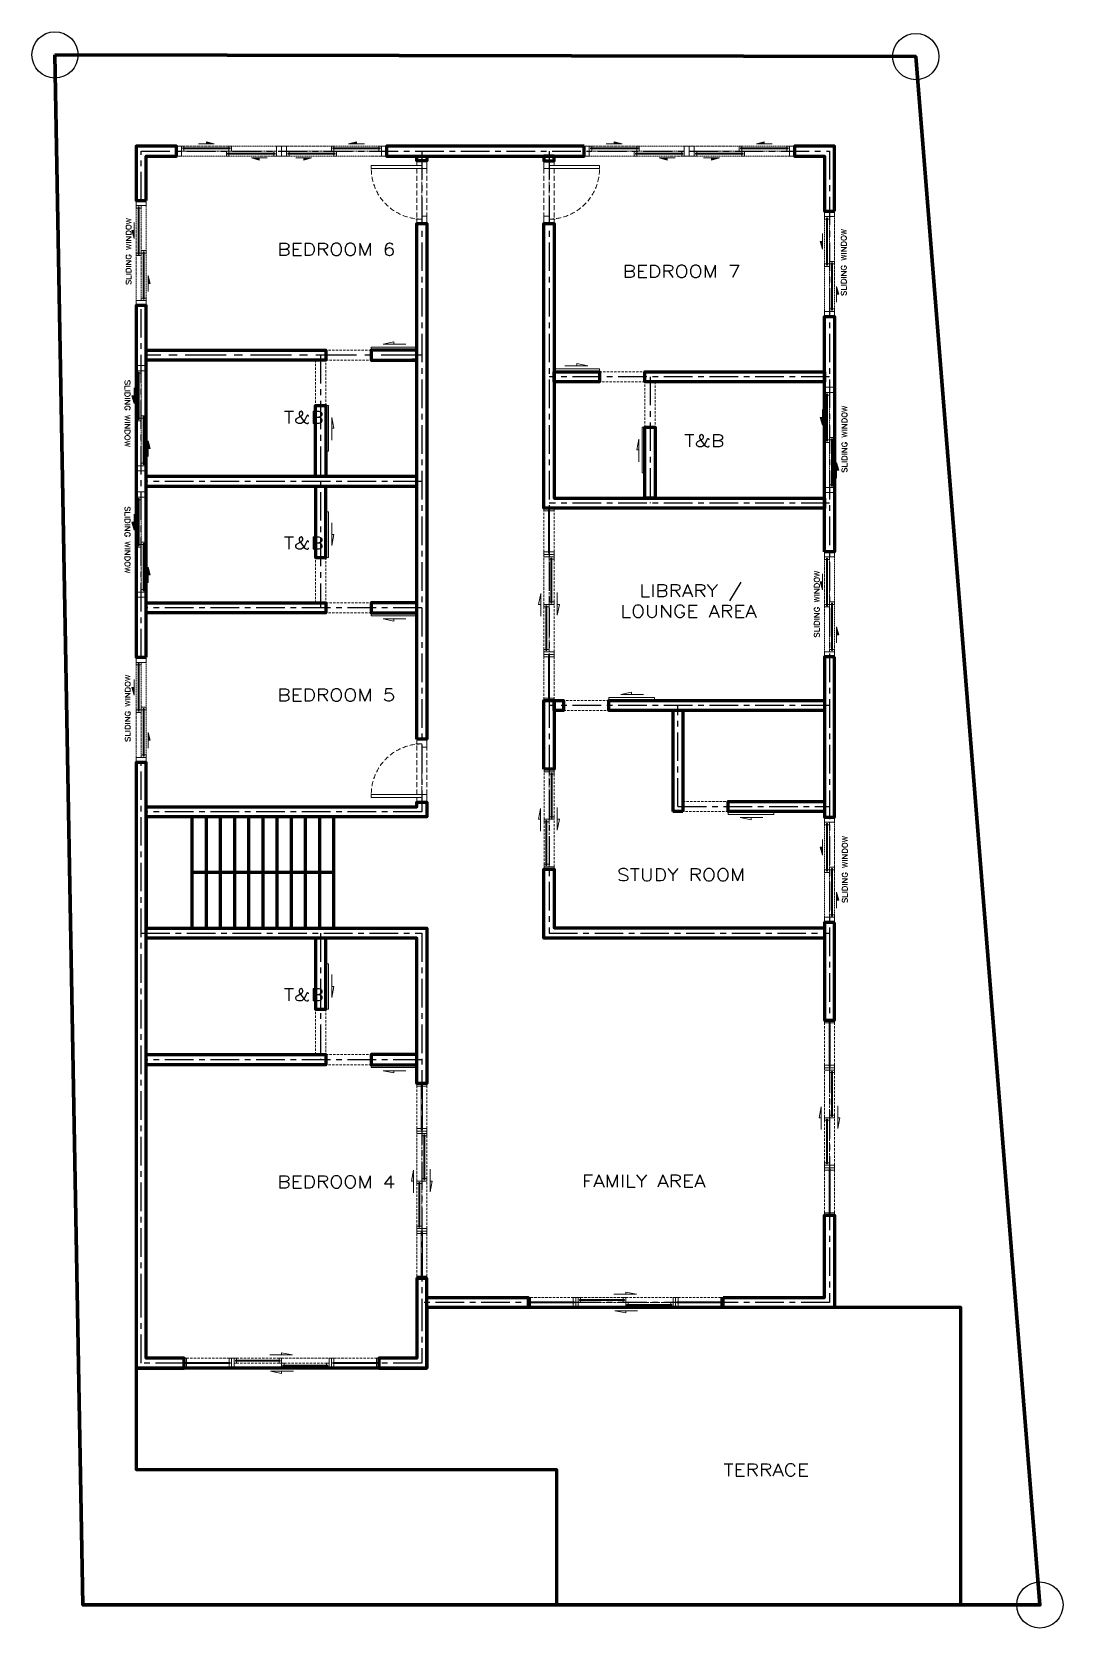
# Model space of a CAD drawing. Header units: millimetres. Extents: x 1087 to 3227, y -18 to 1224.
# Drawn here: x 2424 to 3227, y -18 to 1224 of the extents above; entities that cross this region are included whole.
import ezdxf

# ---------------------------------------------------------------- set-up
doc = ezdxf.new("R2010")
doc.units = ezdxf.units.MM
for name, pattern in [('CENTER', [50.8, 31.75, -6.35, 6.35, -6.35]), ('HIDDEN', [9.525, 6.35, -3.175]), ('HIDDEN2', [4.7625, 3.175, -1.5875])]:
    doc.linetypes.add(name, pattern=pattern)
for name, color, linetype, lineweight in [('DOOR', 1, 'Continuous', 20), ('FLOORING', 33, 'Continuous', 13), ('PERIMETER', 4, 'Continuous', 80), ('STAIRS', 8, 'Continuous', 70), ('TEXT', 9, 'Continuous', 15), ('WALL', 2, 'Continuous', 70), ('WINDOW', 153, 'Continuous', 20)]:
    doc.layers.add(name, color=color, linetype=linetype, lineweight=lineweight)
doc.styles.get("Standard").update_dxf_attribs({"font": 'arial.ttf'})

# ---------------------------------------------------------------- blocks, each defined once
blk = doc.blocks.new('4-PANEL SLIDING DOOR')
at = {"layer": 'DOOR', "linetype": 'HIDDEN', "ltscale": 0.3}
for p, q in [((38.9, 0.6), (75.9, 0.6)), ((75.9, 8.4), (112.9, 8.4)), ((77.8, 0.6), (111, 0.6))]:
    blk.add_line(p, q, dxfattribs=at)
at = {"layer": 'DOOR'}
for points in [[(38.9, 8.4), (37, 8.4), (37, 0.6), (38.9, 0.6)], [(38.9, 8.4), (40.8, 8.4), (40.8, 6.9), (39.9, 6.9), (39.9, 6.1), (40.8, 6.1), (40.8, 4.5), (38.9, 4.5)], [(39.9, 6.9), (74.9, 6.9), (74.9, 6.1), (39.9, 6.1)], [(75.9, 8.4), (74, 8.4), (74, 6.9), (74.9, 6.9), (74.9, 6.1), (74, 6.1), (74, 4.5), (75.9, 4.5)], [(75.9, 4.5), (77.8, 4.5), (77.8, 2.9), (76.9, 2.9), (76.9, 2.1), (77.8, 2.1), (77.8, 0.6), (75.9, 0.6)], [(76.9, 2.9), (111.9, 2.9), (111.9, 2.1), (76.9, 2.1)], [(112.9, 4.5), (111, 4.5), (111, 2.9), (111.9, 2.9), (111.9, 2.1), (111, 2.1), (111, 0.6), (112.9, 0.6)], [(114.8, 8.4), (112.9, 8.4), (112.9, 0.6), (114.8, 0.6)]]:
    blk.add_lwpolyline(points, close=True, dxfattribs=at)
at = {"layer": 'DOOR', "linetype": 'HIDDEN', "ltscale": 0.3}
for points in [[(40.8, 8.4), (74, 8.4)], [(40.8, 4.5), (74, 4.5)], [(77.8, 4.5), (111, 4.5)]]:
    blk.add_lwpolyline(points, dxfattribs=at)
at = {"layer": 'FLOORING'}
for points in [[(66.7, 10.9), (84.4, 10.9), (75.9, 12.6), (75.9, 10.9)], [(85.1, -1.9), (67.4, -1.9), (75.9, -3.6), (75.9, -1.9)]]:
    blk.add_lwpolyline(points, dxfattribs=at)
at = {"layer": 'WINDOW', "linetype": 'HIDDEN', "ltscale": 0.3}
for p, q in [((1.9, 8.4), (35.1, 8.4)), ((1.9, 0.6), (35.1, 0.6)), ((116.7, 8.4), (149.9, 8.4)), ((116.7, 0.6), (149.9, 0.6))]:
    blk.add_line(p, q, dxfattribs=at)
at = {"layer": 'WINDOW'}
for points in [[(0, 8.4), (1.9, 8.4), (1.9, 4.9), (1, 4.9), (1, 4.1), (1.9, 4.1), (1.9, 0.6), (0, 0.6)], [(1, 4.9), (36, 4.9), (36, 4.1), (1, 4.1)], [(37, 8.4), (35.1, 8.4), (35.1, 4.9), (36, 4.9), (36, 4.1), (35.1, 4.1), (35.1, 0.6), (37, 0.6)], [(114.8, 8.4), (116.7, 8.4), (116.7, 4.9), (115.8, 4.9), (115.8, 4.1), (116.7, 4.1), (116.7, 0.6), (114.8, 0.6)], [(115.8, 4.9), (150.8, 4.9), (150.8, 4.1), (115.8, 4.1)], [(151.8, 8.4), (149.9, 8.4), (149.9, 4.9), (150.8, 4.9), (150.8, 4.1), (149.9, 4.1), (149.9, 0.6), (151.8, 0.6)]]:
    blk.add_lwpolyline(points, close=True, dxfattribs=at)
blk = doc.blocks.new('STAIRS')
at = {"layer": 'STAIRS'}
for p, q in [((35.424, 86.61624), (35.424, 43.30812)), ((46.464, 86.61624), (46.464, 43.30812)), ((57.504, 86.61624), (57.504, 43.30812)), ((68.544, 86.61624), (68.544, 43.30812)), ((79.584, 86.61624), (79.584, 43.30812)), ((90.624, 86.61624), (90.624, 43.30812)), ((101.664, 86.61624), (101.664, 43.30812)), ((112.704, 86.61624), (112.704, 43.30812)), ((123.744, 86.61624), (123.744, 43.30812)), ((134.784, 86.61624), (134.784, 43.30812)), ((145.824, 86.61624), (145.824, 0)), ((35.424, 43.30812), (35.424, 0)), ((145.824, 43.30812), (35.424, 43.30812)), ((46.464, 43.30812), (46.464, 0)), ((57.504, 43.30812), (57.504, 0)), ((68.544, 43.30812), (68.544, 0)), ((79.584, 43.30812), (79.584, 0)), ((90.624, 43.30812), (90.624, 0)), ((101.664, 43.30812), (101.664, 0)), ((112.704, 43.30812), (112.704, 0)), ((123.744, 43.30812), (123.744, 0)), ((134.784, 43.30812), (134.784, 0))]:
    blk.add_line(p, q, dxfattribs=at)
blk.add_lwpolyline([(145.824, 86.61624), (0, 86.61624), (0, 0), (145.824, 0)], dxfattribs=at)
blk = doc.blocks.new('1000mm Hinged Door')
at = {"layer": 'DOOR', "linetype": 'HIDDEN', "ltscale": 0.6}
for p, q in [((2.4, 3.936), (41.76, 3.936)), ((2.4, -3.936), (39.36, -3.936))]:
    blk.add_line(p, q, dxfattribs=at)
at = {"layer": 'DOOR', "linetype": 'CENTER', "ltscale": 0.2}
blk.add_line((39.36, 0), (2.4, 0), dxfattribs=at)
at = {"layer": 'DOOR'}
blk.add_lwpolyline([(0, 0), (2.4, 0), (2.4, 39.36), (0, 39.36)], close=True, dxfattribs=at)
for points in [[(0, 3.936), (0, 0), (2.4, 0), (2.4, -3.936), (-3.6, -3.936), (-3.6, 3.936), (0, 3.936)], [(41.76, 4.717), (41.76, 0), (39.36, 0), (39.36, -3.936), (45.36, -3.936), (45.36, 3.936), (41.76, 3.936)]]:
    blk.add_lwpolyline(points, dxfattribs=at)
at = {"layer": 'DOOR', "linetype": 'HIDDEN', "ltscale": 0.6}
blk.add_arc((2.4, 0), 39.36, 0, 90, dxfattribs=at)
blk = doc.blocks.new('4-PANEL SLIDING DOOR 2')
at = {"layer": 'DOOR', "linetype": 'HIDDEN', "ltscale": 0.3}
for p, q in [((-7.9, 74.8), (-7.9, 111.8)), ((0, 76.7), (0, 109.9)), ((0, 37.8), (0, 74.8))]:
    blk.add_line(p, q, dxfattribs=at)
at = {"layer": 'DOOR'}
for points in [[(-7.9, 113.7), (-7.9, 111.8), (0, 111.8), (0, 113.7)], [(-3.9, 111.8), (-3.9, 109.9), (-2.4, 109.9), (-2.4, 110.8), (-1.6, 110.8), (-1.6, 109.9), (0, 109.9), (0, 111.8)], [(-2.4, 75.8), (-2.4, 110.8), (-1.6, 110.8), (-1.6, 75.8)], [(-7.9, 74.8), (-7.9, 72.9), (-6.3, 72.9), (-6.3, 73.8), (-5.5, 73.8), (-5.5, 72.9), (-3.9, 72.9), (-3.9, 74.8)], [(-3.9, 74.8), (-3.9, 76.7), (-2.4, 76.7), (-2.4, 75.8), (-1.6, 75.8), (-1.6, 76.7), (0, 76.7), (0, 74.8)], [(-6.3, 38.8), (-6.3, 73.8), (-5.5, 73.8), (-5.5, 38.8)], [(-7.9, 37.8), (-7.9, 39.7), (-6.3, 39.7), (-6.3, 38.8), (-5.5, 38.8), (-5.5, 39.7), (-3.9, 39.7), (-3.9, 37.8)], [(-7.9, 37.8), (-7.9, 35.9), (0, 35.9), (0, 37.8)]]:
    blk.add_lwpolyline(points, close=True, dxfattribs=at)
at = {"layer": 'DOOR', "linetype": 'HIDDEN', "ltscale": 0.3}
for points in [[(-3.9, 76.7), (-3.9, 109.9)], [(-7.9, 39.7), (-7.9, 72.9)], [(-3.9, 39.7), (-3.9, 72.9)]]:
    blk.add_lwpolyline(points, dxfattribs=at)
at = {"layer": 'WINDOW', "linetype": 'HIDDEN', "ltscale": 0.3}
for p, q in [((-7.9, 115.6), (-7.9, 148.8)), ((0, 115.6), (0, 148.8)), ((-7.9, 0.8), (-7.9, 34)), ((0, 0.8), (0, 34))]:
    blk.add_line(p, q, dxfattribs=at)
at = {"layer": 'WINDOW'}
for points in [[(-3.5, 148.6), (-3.5, 147.7), (0, 147.7), (0, 149.6), (-7.9, 149.6), (-7.9, 147.7), (-4.3, 147.7), (-4.3, 148.6)], [(-4.3, 114.7), (-4.3, 148.6), (-3.5, 148.6), (-3.5, 114.7)], [(-7.9, 113.7), (-7.9, 115.6), (-4.3, 115.6), (-4.3, 114.7), (-3.5, 114.7), (-3.5, 115.6), (0, 115.6), (0, 113.7)], [(-7.9, 35.9), (-7.9, 34), (-4.3, 34), (-4.3, 34.9), (-3.5, 34.9), (-3.5, 34), (0, 34), (0, 35.9)], [(-4.3, 1), (-4.3, 34.9), (-3.5, 34.9), (-3.5, 1)], [(-7.9, 0), (-7.9, 1.9), (-4.3, 1.9), (-4.3, 1), (-3.5, 1), (-3.5, 1.9), (0, 1.9), (0, 0)]]:
    blk.add_lwpolyline(points, close=True, dxfattribs=at)
blk = doc.blocks.new('SLIDING DOOR 1 (900mm)')
at = {"layer": 'DOOR', "linetype": 'HIDDEN', "ltscale": 0.3}
for p, q in [((-76.7, 1.2), (-39.7, 1.2)), ((-41.6, 9), (-74.7, 9)), ((-74.7, 5.1), (-41.6, 5.1)), ((-39.7, 9), (-2.7, 9)), ((-37.8, 5.1), (-4.6, 5.1)), ((-37.8, 1.2), (-4.6, 1.2))]:
    blk.add_line(p, q, dxfattribs=at)
at = {"layer": 'DOOR'}
for points in [[(-78.6, 9), (-76.7, 9), (-76.7, 1.2), (-78.6, 1.2)], [(-76.7, 9), (-74.7, 9), (-74.7, 7.5), (-75.7, 7.5), (-75.7, 6.7), (-74.7, 6.7), (-74.7, 5.1), (-76.7, 5.1)], [(-75.7, 7.5), (-40.6, 7.5), (-40.6, 6.7), (-75.7, 6.7)], [(-39.7, 9), (-41.6, 9), (-41.6, 7.5), (-40.6, 7.5), (-40.6, 6.7), (-41.6, 6.7), (-41.6, 5.1), (-39.7, 5.1)], [(-39.7, 5.1), (-37.8, 5.1), (-37.8, 3.5), (-38.7, 3.5), (-38.7, 2.7), (-37.8, 2.7), (-37.8, 1.2), (-39.7, 1.2)], [(-38.7, 3.5), (-3.7, 3.5), (-3.7, 2.7), (-38.7, 2.7)], [(-2.7, 5.1), (-4.6, 5.1), (-4.6, 3.5), (-3.7, 3.5), (-3.7, 2.7), (-4.6, 2.7), (-4.6, 1.2), (-2.7, 1.2)], [(-2.7, 9), (-0.8, 9), (-0.8, 1.2), (-2.7, 1.2)]]:
    blk.add_lwpolyline(points, close=True, dxfattribs=at)
at = {"layer": 'FLOORING'}
for points in [[(-48.9, 11.6), (-31.2, 11.6), (-39.7, 13.3), (-39.7, 11.6)], [(-30.5, -1.2), (-48.2, -1.2), (-39.7, -3), (-39.7, -1.2)]]:
    blk.add_lwpolyline(points, dxfattribs=at)
blk = doc.blocks.new('BARN DOOR')
at = {"layer": 'DOOR'}
blk.add_lwpolyline([(31.5, 2.2), (66.9, 2.2), (66.9, 0.2), (31.5, 0.2)], close=True, dxfattribs=at)
blk.add_lwpolyline([(58.4, 4.7), (40.7, 4.7), (49.2, 6.4), (49.2, 4.7)], dxfattribs=at)
at = {"layer": 'DOOR', "linetype": 'HIDDEN', "ltscale": 0.3}
blk.add_lwpolyline([(-3.9, -7.9), (31.5, -7.9), (31.5, 0), (-3.9, 0)], close=True, dxfattribs=at)
blk = doc.blocks.new('1m x 1m Sliding Window')
at = {"layer": 'WINDOW'}
h = blk.add_hatch(color=256, dxfattribs=at)
h.dxf.hatch_style = 1
h.paths.add_polyline_path([(58.4, 10), (58.4, 11.7), (52.3, 10)])
h = blk.add_hatch(color=256, dxfattribs=at)
h.dxf.hatch_style = 1
h.paths.add_polyline_path([(17.3, -0.9), (17.3, -2.6), (23.4, -0.9)])
at = {"layer": 'WINDOW', "linetype": 'HIDDEN2', "ltscale": 0.3}
for p, q in [((3.9, 8.4), (38.9, 8.4)), ((3.9, 4.5), (77.9, 4.5)), ((40.9, 0.6), (5.9, 0.6)), ((75.9, 8.4), (40.9, 8.4)), ((77.9, 0.6), (42.9, 0.6))]:
    blk.add_line(p, q, dxfattribs=at)
at = {"layer": 'WINDOW'}
for points in [[(0, 8.4), (3.9, 8.4), (3.9, 0.6), (0, 0.6)], [(4.9, 2.1), (4.9, 2.9), (41.9, 2.9), (41.9, 2.1)], [(39.9, 6.1), (39.9, 6.9), (76.9, 6.9), (76.9, 6.1)], [(77.9, 8.4), (81.9, 8.4), (81.9, 0.6), (77.9, 0.6)]]:
    blk.add_lwpolyline(points, close=True, dxfattribs=at)
for points in [[(3.9, 4.5), (3.9, 0.6), (5.9, 0.6), (5.9, 2.1), (4.9, 2.1), (4.9, 2.9), (5.9, 2.9), (5.9, 4.5), (3.9, 4.5)], [(38.9, 8.4), (38.9, 4.5), (40.9, 4.5), (40.9, 6.1), (39.9, 6.1), (39.9, 6.9), (40.9, 6.9), (40.9, 8.4), (38.9, 8.4)], [(42.9, 4.5), (42.9, 0.6), (40.9, 0.6), (40.9, 2.1), (41.9, 2.1), (41.9, 2.9), (40.9, 2.9), (40.9, 4.5), (42.9, 4.5)], [(64.6, 10), (52.3, 10), (58.4, 11.7), (58.4, 10)], [(77.9, 8.4), (77.9, 4.5), (75.9, 4.5), (75.9, 6.1), (76.9, 6.1), (76.9, 6.9), (75.9, 6.9), (75.9, 8.4), (77.9, 8.4)], [(11.1, -0.9), (23.4, -0.9), (17.3, -2.6), (17.3, -0.9)]]:
    blk.add_lwpolyline(points, dxfattribs=at)

msp = doc.modelspace()

# ---------------------------------------------------------------- linework, layer by layer
at = {"layer": 'Defpoints', "linetype": 'CENTER', "ltscale": 0.7}
for p, q in [((2648.6, 972.9), (2648.6, 776.1)), ((2926.7, 621.4), (2926.7, 700.1)), ((2648.6, 522.8), (2648.6, 424.4))]:
    msp.add_line(p, q, dxfattribs=at)
at = {"layer": 'Defpoints'}
msp.add_line((3190.3, 239.9), (3189.4, 239.9), dxfattribs=at)
at = {"layer": 'Defpoints', "linetype": 'CENTER', "ltscale": 0.7}
for points in [[(2508.9, 1093.2), (2508.9, 1131.7), (3044.8, 1131.7), (3044.8, 235.4), (2727.4, 235.4), (2727.4, 188.2), (2694, 188.2)], [(2727.4, 1131.7), (2727.4, 617.3), (2512.9, 617.3)], [(2826.4, 1131.7), (2826.4, 523), (3044.8, 523)], [(2508.9, 737.6), (2508.9, 1011.4)], [(3044.8, 956), (2826.4, 956)], [(2905.1, 956), (2905.1, 857.6)], [(2727.4, 874.5), (2512.9, 874.5)], [(3044.8, 857.6), (2826.4, 857.6)], [(2727.4, 776.1), (2512.9, 776.1)], [(3044.8, 700.1), (2826.4, 700.1)], [(2542.3, 188.2), (2508.9, 188.2), (2508.9, 235.4), (2508.9, 655.8)], [(2926.7, 621.4), (3044.8, 621.4)], [(2508.9, 522.8), (2727.4, 522.8), (2727.4, 235.4)], [(2727.4, 424.4), (2512.9, 424.4)]]:
    msp.add_lwpolyline(points, dxfattribs=at)
at = {"layer": 'Defpoints', "linetype": 'CENTER'}
msp.add_lwpolyline([(2727.4, 972.9), (2512.9, 972.9)], dxfattribs=at)
at = {"layer": 'Defpoints'}
for centre in [(2441.8, 1206.5), (3111.9, 1205.2), (3208.6, -0.1)]:
    msp.add_circle(centre, 18, dxfattribs=at)
at = {"layer": 'FLOORING'}
for points in [[(2820, 769.7), (2820, 787.3), (2818.2, 778.8), (2820, 778.8)], [(2832.8, 788), (2832.8, 770.3), (2834.5, 778.8), (2832.8, 778.8)]]:
    msp.add_lwpolyline(points, dxfattribs=at)
at = {"layer": 'PERIMETER'}
msp.add_lwpolyline([(2441.8, 1206.5), (2463.5, -0.1), (3208.6, -0.1), (3111.9, 1205.2)], close=True, dxfattribs=at)
at = {"layer": 'WALL'}
msp.add_line((2930.6, 617.5), (2922.8, 617.5), dxfattribs=at)
for points in [[(2512.9, 1093.2), (2512.9, 1127.7), (2536.3, 1127.7), (2536.3, 1135.6), (2505, 1135.6), (2505, 1093.2)], [(2853.7, 1135.6), (2700, 1135.6), (2700, 1127.7), (2853.7, 1127.7)], [(3048.7, 1084.8), (3048.7, 1135.6), (3017.4, 1135.6), (3017.4, 1127.7), (3040.8, 1127.7), (3040.8, 1084.8)], [(2731.3, 1127.7), (2731.3, 1124.1), (2723.4, 1124.1), (2723.4, 1127.7)], [(2822.4, 1127.7), (2822.4, 1124.1), (2830.3, 1124.1), (2830.3, 1127.7)], [(2723.4, 673.8), (2723.4, 1075.2), (2731.3, 1075.2), (2731.3, 673.8)], [(3040.8, 853.7), (2830.3, 853.7), (2822.4, 853.7), (2822.4, 1075.2), (2830.3, 1075.2), (2830.3, 861.5), (3040.8, 861.5)], [(2512.9, 737.6), (2512.9, 1011.4), (2505, 1011.4), (2505, 737.6)], [(3040.8, 819.8), (3040.8, 1002.9), (3048.7, 1002.9), (3048.7, 819.8)], [(2512.9, 976.8), (2652.6, 976.8), (2652.6, 969), (2512.9, 969)], [(2830.3, 959.9), (2865.7, 959.9), (2865.7, 952.1), (2830.3, 952.1)], [(3040.8, 952.1), (2901.1, 952.1), (2901.1, 959.9), (3040.8, 959.9)], [(2644.7, 878.4), (2644.7, 933.6), (2652.6, 933.6), (2652.6, 878.4)], [(2901.1, 861.5), (2901.1, 916.7), (2909, 916.7), (2909, 861.5)], [(2644.7, 870.6), (2644.7, 815.4), (2652.6, 815.4), (2652.6, 870.6)], [(2512.9, 780), (2652.6, 780), (2652.6, 772.2), (2512.9, 772.2)], [(2723.4, 780), (2688, 780), (2688, 772.2), (2723.4, 772.2)], [(3048.7, 737.9), (3040.8, 737.9), (3040.8, 613.1), (3048.7, 613.1)], [(2822.4, 650.5), (2822.4, 704), (2830.3, 704), (2830.3, 650.5)], [(2830.3, 704), (2837.6, 704), (2837.6, 696.2), (2830.3, 696.2)], [(3040.8, 696.2), (2873, 696.2), (2873, 704), (3040.8, 704)], [(2542.3, 184.2), (2542.3, 192.1), (2512.9, 192.1), (2512.9, 239.3), (2512.9, 655.8), (2505, 655.8), (2505, 231.5), (2505, 184.2)], [(2512.9, 621.2), (2723.4, 621.2), (2723.4, 624.8), (2731.3, 624.8), (2731.3, 613.4), (2512.9, 613.4)], [(3040.8, 617.5), (2966, 617.5), (2966, 625.3), (3040.8, 625.3)], [(3040.8, 519.1), (2822.4, 519.1), (2822.4, 572.6), (2830.3, 572.6), (2830.3, 526.9), (3040.8, 526.9)], [(2512.9, 526.7), (2731.3, 526.7), (2731.3, 405.8), (2723.4, 405.8), (2723.4, 518.9), (2512.9, 518.9)], [(3048.7, 531.3), (3040.8, 531.3), (3040.8, 455.1), (3048.7, 455.1)], [(2644.7, 518.9), (2644.7, 463.7), (2652.6, 463.7), (2652.6, 518.9)], [(2512.9, 428.3), (2652.6, 428.3), (2652.6, 420.5), (2512.9, 420.5)], [(2723.4, 428.3), (2688, 428.3), (2688, 420.5), (2723.4, 420.5)], [(2962, 239.3), (3040.8, 239.3), (3040.8, 303.3), (3048.7, 303.3), (3048.7, 231.5), (2962, 231.5), (2962, 239.3)], [(2694, 184.2), (2731.3, 184.2), (2731.3, 231.5), (2731.3, 231.5), (2731.3, 239.3), (2731.3, 239.3), (2731.3, 254), (2723.4, 254), (2723.4, 239.3), (2723.4, 192.1), (2694, 192.1)], [(2731.3, 239.3), (2810.2, 239.3), (2810.2, 231.5), (2731.3, 231.5)], [(2505, 184.2), (2505, 105.5), (2832.1, 105.5), (2832.1, -0.1), (3147, -0.1), (3147, 231.5), (2731.3, 231.5), (2731.3, 184.2)]]:
    msp.add_lwpolyline(points, close=True, dxfattribs=at)
for points in [[(2723.4, 976.8), (2688, 976.8), (2688, 969), (2723.4, 969)], [(2723.4, 969), (2719.5, 969)], [(2723.4, 878.4), (2512.9, 878.4)], [(2723.4, 870.6), (2512.9, 870.6)], [(2922.8, 696.2), (2922.8, 617.5)], [(2930.6, 696.2), (2930.6, 617.5)]]:
    msp.add_lwpolyline(points, dxfattribs=at)

# ---------------------------------------------------------------- block references
at = {"layer": 'DOOR', "rotation": 90}
msp.add_blockref('SLIDING DOOR 1 (900mm)', (2831.5, 651.2), dxfattribs=at)
at = {"layer": 'FLOORING', "xscale": -1, "rotation": 90}
msp.add_blockref('1000mm Hinged Door', (2727.4, 1120.5), dxfattribs=at)
at = {"layer": 'FLOORING'}
for p, rotation in [((2826.4, 1120.5), 270), ((2727.4, 628.4), 90)]:
    msp.add_blockref('1000mm Hinged Door', p, dxfattribs=dict(at, rotation=rotation))
at = {"layer": 'STAIRS'}
msp.add_blockref('STAIRS', (2512.9, 526.7), dxfattribs=at)
at = {"layer": 'WALL'}
for name, p in [('BARN DOOR', (2656.5, 976.8)), ('4-PANEL SLIDING DOOR 2', (2830.3, 704)), ('BARN DOOR', (2841.5, 704)), ('4-PANEL SLIDING DOOR', (2810.2, 230.9)), ('4-PANEL SLIDING DOOR', (2542.3, 183.7))]:
    msp.add_blockref(name, p, dxfattribs=at)
for name, p, rotation in [('BARN DOOR', (2652.6, 965.1), 270), ('4-PANEL SLIDING DOOR', (3049.3, 303.3), 90), ('4-PANEL SLIDING DOOR', (2731.9, 254), 90)]:
    msp.add_blockref(name, p, dxfattribs=dict(at, rotation=rotation))
at = {"layer": 'WALL', "xscale": -1}
msp.add_blockref('BARN DOOR', (2897.2, 959.9), dxfattribs=at)
for p, rotation in [((2901.1, 948.2), 90), ((2652.6, 783.9), 270), ((2656.5, 772.2), 180), ((2934.5, 617.5), 180), ((2652.6, 432.2), 270), ((2656.5, 420.5), 180)]:
    msp.add_blockref('BARN DOOR', p, dxfattribs=dict(at, rotation=rotation))
at = {"layer": 'WINDOW', "xscale": -1}
for p in [(2618.1, 1127.2), (2935.6, 1127.2)]:
    msp.add_blockref('1m x 1m Sliding Window', p, dxfattribs=at)
at = {"layer": 'WINDOW'}
for p in [(2618.1, 1127.2), (2935.6, 1127.2)]:
    msp.add_blockref('1m x 1m Sliding Window', p, dxfattribs=at)
at = {"layer": 'WINDOW', "rotation": 90}
for p in [(2513.4, 1011.4), (3049.3, 1002.9), (2513.4, 882.8), (3049.3, 865.9), (2513.4, 784.4), (3049.3, 737.9), (2513.4, 655.8), (3049.3, 531.3)]:
    msp.add_blockref('1m x 1m Sliding Window', p, dxfattribs=at)

# ---------------------------------------------------------------- texts
at = {"layer": 'TEXT', "char_height": 9.6}
for s, width, insert, attachment_point in [('{\\Fromans|c0;\\W1.2;BEDROOM 6}', 179.674, (2706.8, 1060), 3), ('\\pi7.5796;{\\Fromans|c0;\\W1.2;BEDROOM 7}', 116.096, (2876.2, 1033.3), 7), ('{\\Fromans|c0;\\W1.2;T&B}', 102.705, (2651.1, 929.2), 3), ('\\pi-1.6284;{\\Fromans|c0;\\W1.2;T&B}', 29.109, (2933.4, 901.4), 7), ('{\\Fromans|c0;\\W1.2;T&B}', 102.705, (2651.1, 831.4), 3), ('\\pi23.353;{\\Fromans|c0;\\W1.2;LIBRARY / \\P\\pi8.5419;LOUNGE AREA}', 135.027, (2873.4, 768.7), 7), ('{\\Fromans|c0;\\W1.2;BEDROOM 5}', 179.674, (2706.8, 713.1), 3), ('\\pi3.191;{\\Fromans|c0;\\W1.2;STUDY ROOM}', 116.096, (2876.2, 563.5), 7), ('{\\Fromans|c0;\\W1.2;T&B}', 102.705, (2651.1, 479.7), 3), ('{\\Fromans|c0;\\W1.2;BEDROOM 4}', 179.674, (2706.8, 334.1), 3), ('\\pi14.028;{\\Fromans|c0;\\W1.2;FAMILY AREA}', 135.027, (2837.9, 325.1), 7), ('\\pi31.308;{\\Fromans|c0;\\W1.2;TERRACE}', 135.027, (2930.9, 100.3), 7)]:
    msp.add_mtext_dynamic_manual_height_columns(s, width=width, gutter_width=12.5, heights=[0], dxfattribs=dict(at, insert=insert, attachment_point=attachment_point))
at = {"layer": 'WINDOW', "char_height": 4, "attachment_point": 1}
for insert, rotation in [((2497.1, 1026.2), 90), ((3053.9, 1017.7), 90), ((2500.2, 954.8), 270), ((3054.4, 880.1), 90), ((2500.2, 856.4), 270), ((3032.9, 751.7), 90), ((2496.4, 670.6), 90), ((3054.7, 545.1), 90)]:
    msp.add_mtext_dynamic_manual_height_columns('\\pi1.1971;{\\Fromans|c0;\\W1.2;SLIDING WINDOW}', width=60.451, gutter_width=12.5, heights=[0], dxfattribs=dict(at, insert=insert, rotation=rotation))

doc.saveas('drawing.dxf')
